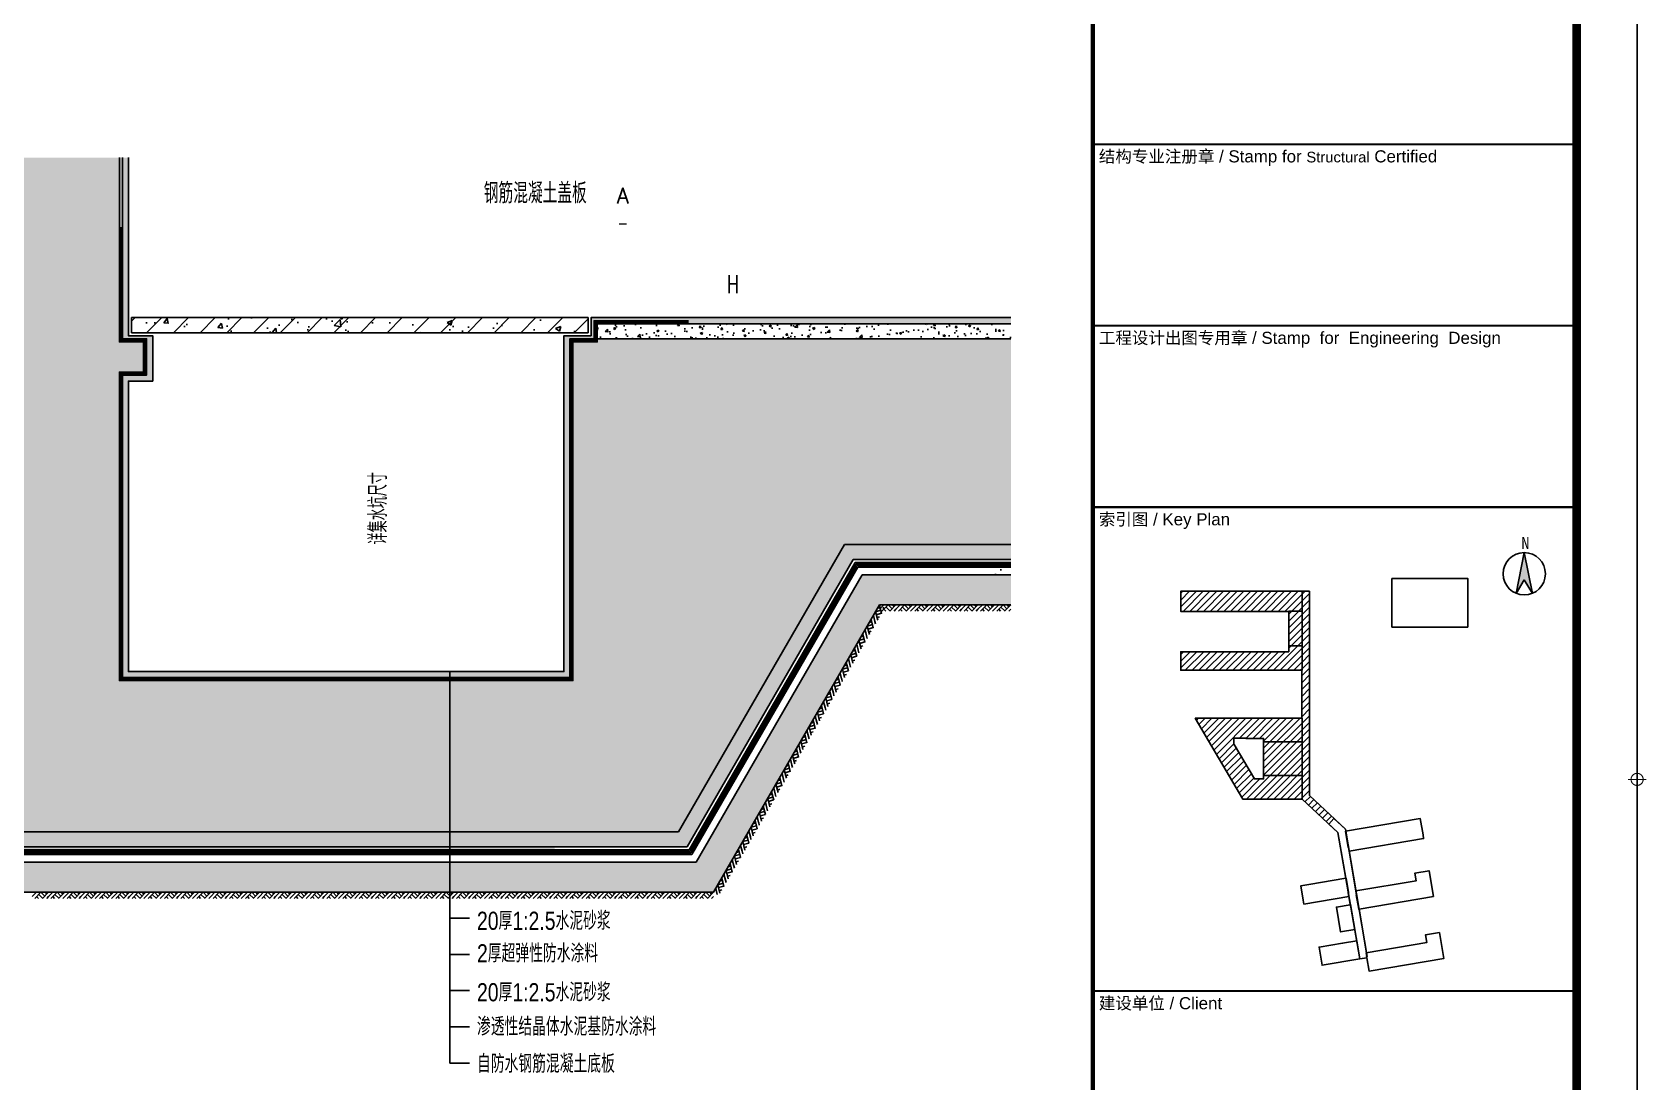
# Model space of a CAD drawing. Extents: x 447078 to 1776277, y 243534 to 519428.
# Drawn here: x 530508 to 535847, y 292862 to 296332 of the extents above; entities that cross this region are included whole.
import ezdxf
from ezdxf.enums import TextEntityAlignment as Align

# ---------------------------------------------------------------- set-up
doc = ezdxf.new("R2010")
doc.units = 0
doc.header["$LTSCALE"] = 1000
doc.header["$MEASUREMENT"] = 0
doc.linetypes.add('DASHED', pattern=[19.05, 12.7, -6.35])
for name, color, linetype in [('A-HATH', 8, 'Continuous'), ('DETL-THIN', 192, 'Continuous'), ('G-0-XREF', 2, 'Continuous'), ('G-ANNO-NOTE', 80, 'Continuous'), ('GNRL-ANNO-DIMS', 3, 'Continuous'), ('WALL', 130, 'Continuous'), ('WALL-HATH', 251, 'Continuous'), ('WALL-SHER', 210, 'Continuous'), ('图框CCDI_B0GA1+0.00$0$G-0-XREF', 2, 'Continuous'), ('图框CCDI_B0GA1+0.00$0$G-ANNO-NOTE', 21, 'Continuous'), ('图框CCDI_B0GA1+0.00$0$G-ANNO-TEXT', 33, 'Continuous'), ('图框CCDI_B0GA1+0.00$0$G-BORD', 3, 'Continuous'), ('图框CCDI_B0GA1+0.00$0$符号', 7, 'Continuous')]:
    doc.layers.add(name, color=color, linetype=linetype)
doc.styles.add('_TCH_DIM', font='SIMPLEX', dxfattribs={"bigfont": 'GBCBIG'})
doc.styles.add('ZJDZ', font='zjdz-s.shx', dxfattribs={"width": 0.7, "bigfont": 'zjdz.shx'})
doc.styles.add('图框CCDI_B0GA1+0.00$0$CCDI_T0G_01', font='')
doc.styles.add('图框CCDI_B0GA1+0.00$0$CCDI_T_G01', font='arial.ttf')
doc.styles.get('图框CCDI_B0GA1+0.00$0$CCDI_T0G_01').set_extended_font_data('Arial')
pattern_1 = [(45, (126371.766, 381644.76), (-44.194174, 44.194174), []), (50, (126371.77, 381644.76), (179.315046, -15.688034), [18.75, -206.25]), (355, (126371.77, 381644.76), (-34.68783, 188.04803), [15, -165]), (100.4514, (126386.71, 381643.45), (144.627345, 172.359886), [15.93505, -175.28553]), (46.1842, (126371.77, 381694.76), (266.81026, -41.37975), [28.125, -309.375]), (96.6356, (126394, 381691.3), (233.66568, 243.52947), [23.90257, -262.92825]), (351.1842, (126371.77, 381694.76), (233.66549, 243.52965), [22.5, -247.5]), (21, (126396.77, 381682.26), (149.226763, -100.654723), [18.75, -206.25]), (326, (126396.77, 381682.26), (60.82883, 181.28751), [15, -165]), (71.4514, (126409.2, 381673.87), (210.05566, 80.632624), [15.93505, -175.28553]), (37.5, (126371.766, 381644.76), (3.039964, 83.223463), [0, -163, 0, -167.5, 0, -165.625]), (7.5, (126371.77, 381644.76), (65.767384, 98.602928), [0, -95.5, 0, -159.25, 0, -63.125]), (327.5, (126316.016, 381644.76), (133.455609, -5.638718), [0, -62.5, 0, -195, 0, -258.75]), (317.5, (126291.02, 381644.76), (145.796542, 25.026246), [0, -81.25, 0, -129.5, 0, -183.75])]
pattern_2 = [(45, (126371.766, 381644.76), (-22.4506403, 22.4506403), [])]

# ---------------------------------------------------------------- blocks, each defined once
blk = doc.blocks.new('图框CCDI_B0GA1+0.00$0$A$C52F44C65')
at = {"layer": '图框CCDI_B0GA1+0.00$0$G-ANNO-NOTE', "color": 8, "elevation": 63}
blk.add_lwpolyline([(-3054, -1178), (-3054, -1981), (-1801, -1981), (-1801, -1222), (-1801, -1222), (-1801, -1222), (-1801, -1222), (-1801, -1178)], close=True, dxfattribs=at)
at = {"layer": '图框CCDI_B0GA1+0.00$0$G-ANNO-NOTE', "color": 8}
for points in [[(-5267, -1389), (-6417, -1389), (-6417, -1389), (-6417, -1389), (-6546, -1389), (-6546, -1659), (-6546, -1722), (-4760, -1722), (-4760, -1719), (-4540, -1719), (-4540, -1389), (-5267, -1389), (-5267, -1389)], [(-4417, -1389), (-4540, -1389), (-4540, -2696), (-4543, -2696), (-4543, -3490), (-4540, -3490), (-4540, -4825), (-3946, -5379), (-3819, -6134), (-3812, -6133), (-3772, -6372), (-3775, -6373), (-3765, -6435), (-3768, -6435), (-3745, -6569), (-3739, -6568), (-3587, -7469), (-3469, -7449), (-3472, -7430), (-3469, -7430), (-3479, -7367), (-3476, -7367), (-3598, -6646), (-3604, -6647), (-3644, -6408), (-3641, -6408), (-3652, -6346), (-3649, -6345), (-3760, -5687), (-3763, -5687), (-3774, -5625), (-3777, -5625), (-3822, -5358), (-3816, -5357), (-3821, -5323), (-4417, -4768)], [(-4760, -2293), (-4540, -2293), (-4540, -1719), (-4760, -1719)], [(-4540, -2293), (-4760, -2293), (-4760, -2390), (-6546, -2390), (-6546, -2453), (-6546, -2696), (-6417, -2696), (-6417, -2696), (-6417, -2696), (-4543, -2696), (-4543, -2696), (-4540, -2696)], [(-4540, -3490), (-6307, -3490), (-5520, -4825), (-4675, -4825), (-4540, -4825), (-4540, -4554), (-4540, -4435), (-5176, -4435), (-5176, -4491), (-5176, -4491), (-5176, -4491), (-5329, -4491), (-5663, -3924), (-5669, -3924), (-5669, -3820), (-5469, -3820), (-5469, -3824), (-5176, -3824), (-5176, -3824), (-5176, -3824), (-5176, -3880), (-4540, -3880), (-4540, -3761), (-4540, -3761)], [(-5176, -3880), (-4939, -3880), (-4939, -3880), (-4540, -3880), (-4540, -4435), (-4939, -4435), (-4939, -4435), (-5176, -4435)], [(-3774, -5625), (-3777, -5625), (-3822, -5358), (-2586, -5149), (-2540, -5417), (-2540, -5417), (-2530, -5479), (-3763, -5687)], [(-3812, -6133), (-3818, -6134), (-3818, -6134), (-4427, -6237), (-4561, -6260), (-4520, -6499), (-4510, -6561), (-3768, -6435), (-3768, -6435), (-3765, -6435), (-3775, -6373), (-3772, -6372)], [(-2368, -6438), (-2440, -6010), (-2673, -6049), (-2652, -6177), (-3649, -6345), (-3649, -6345), (-3652, -6346), (-3641, -6408), (-3644, -6408), (-3604, -6647), (-3598, -6646)], [(-3739, -6568), (-3745, -6569), (-3744, -6572), (-3971, -6610), (-3902, -7022), (-3669, -6983)], [(-3637, -7169), (-3870, -7209), (-3870, -7209), (-4259, -7272), (-4208, -7574), (-3587, -7469)], [(-2268, -7032), (-2501, -7071), (-2479, -7198), (-3479, -7367), (-3469, -7430), (-3472, -7430), (-3469, -7449), (-3469, -7449), (-3469, -7449), (-3431, -7669), (-2195, -7460)]]:
    blk.add_lwpolyline(points, close=True, dxfattribs=at)
blk.add_lwpolyline([(-4098, -5238), (-4012, -5145), (-3821, -5323), (-3466, -7429), (-3472, -7430), (-3469, -7449), (-3587, -7469), (-3946, -5379), (-4098, -5238)], dxfattribs=at)
blk = doc.blocks.new('图框CCDI_B0GA1+0.00$0$MidPoitent')
at = {"const_width": 0.18}
for points in [[(-1.5, 0), (1.5, 0)], [(0, -1.5), (0, 1.5)]]:
    blk.add_lwpolyline(points, dxfattribs=at)
blk.add_lwpolyline([(0, -1, 1), (0, 1, 1), (0, -1, 1)], format="xyb", dxfattribs=at)
blk = doc.blocks.new('图框CCDI_B0GA1+0.00$0$$plan$00002322')
at = {"layer": '图框CCDI_B0GA1+0.00$0$符号'}
blk.add_hatch(color=256, dxfattribs=at).paths.add_polyline_path([(0, 1000), (-382, -924), (0, -280), (382, -924)])
for p, q in [((0, 1000, 0), (-382, -924, 0)), ((0, 1000, 0), (382, -924, 0)), ((0, -280, 0), (-382, -924, 0)), ((382, -924, 0), (0, -280, 0))]:
    blk.add_line(p, q, dxfattribs=at)
blk.add_circle((0, 0, 0), 1000, dxfattribs=at)
blk = doc.blocks.new('图框CCDI_B0GA1+0.00')
at = {"layer": 'A-HATH', "ltscale": 5}
h = blk.add_hatch(dxfattribs=at)
h.set_pattern_fill('ANSI31', color=256, scale=50, style=0)
h.set_pattern_definition([(45, (2793710.37, 149868.35), (-56.1266008, 56.1266008), [])])
h.paths.add_polyline_path([(78560, 32811), (77833, 32811), (77833, 32811), (76683, 32811), (76554, 32811), (76554, 32541), (76554, 32478), (78340, 32478), (78340, 32481), (78560, 32481), (78560, 32481)])
h.paths.add_polyline_path([(78560, 32481), (78340, 32481), (78340, 31907), (78560, 31907)])
h.paths.add_polyline_path([(78340, 31907), (78340, 31810), (76554, 31810), (76554, 31747), (76554, 31504), (76683, 31504), (78557, 31504), (78557, 31504), (78558, 31907)])
h.paths.add_polyline_path([(78560, 30710), (76793, 30710), (77580, 29375), (78425, 29375), (78560, 29375), (78560, 29765), (77924, 29765), (77924, 29709), (77771, 29709), (77437, 30276), (77431, 30276), (77431, 30380), (77631, 30380), (77924, 30376), (77924, 30320), (78560, 30320)])
h.paths.add_polyline_path([(78560, 30320), (78161, 30320), (77924, 30320), (77924, 29765), (78161, 29765), (78560, 29765)], flags=17)
h.paths.add_polyline_path([(78683, 32811), (78683, 29432), (79088, 29055), (79002, 28962), (78560, 29375), (78560, 32811)])
at = {"layer": '图框CCDI_B0GA1+0.00$0$G-BORD'}
blk.add_lwpolyline([(0, 59400), (84100, 59400), (84100, 0), (0, 0)], close=True, dxfattribs=at)
at = {"layer": '图框CCDI_B0GA1+0.00$0$G-BORD', "const_width": 140}
blk.add_lwpolyline([(3300, 58400), (83100, 58400), (83100, 1000), (3300, 1000)], close=True, dxfattribs=at)
at = {"layer": '图框CCDI_B0GA1+0.00$0$G-BORD'}
for points, const_width in [([(75100, 1000), (75100, 58400)], 70), ([(75100, 40200), (83100, 40200)], 35), ([(75100, 37200), (83100, 37200)], 35), ([(75100, 34200), (83100, 34200)], 35), ([(75100, 26200), (83100, 26200)], 35)]:
    blk.add_lwpolyline(points, dxfattribs=dict(at, const_width=const_width))
at = {"layer": '图框CCDI_B0GA1+0.00$0$G-0-XREF', "ltscale": 5}
blk.add_blockref('图框CCDI_B0GA1+0.00$0$A$C52F44C65', (83100, 34200), dxfattribs=at)
at = {"layer": '图框CCDI_B0GA1+0.00$0$G-ANNO-TEXT', "xscale": 0.3499199999999991, "yscale": 0.3499199999999991, "zscale": 0.3499199999999991, "rotation": 5.149586347688501e-11}
blk.add_blockref('图框CCDI_B0GA1+0.00$0$$plan$00002322', (82234, 33099, 0), dxfattribs=at)
at = {"layer": '图框CCDI_B0GA1+0.00$0$G-BORD', "xscale": 100, "yscale": 100, "zscale": 100}
blk.add_blockref('图框CCDI_B0GA1+0.00$0$MidPoitent', (84100, 29700), dxfattribs=at)
blk.add_blockref('图框CCDI_B0GA1+0.00$0$MidPoitent', (84100, 29700), dxfattribs=at)
at = {"layer": '图框CCDI_B0GA1+0.00$0$G-ANNO-TEXT', "char_height": 200}
for s, insert, width, attachment_point, style in [('{\\fSimSun|b0|i0|c134|p54;结构专业注册章} / Stamp for {\\H0.875x;Structural} Certified', (75200, 40100), 7900, 1, '图框CCDI_B0GA1+0.00$0$CCDI_T_G01'), ('{\\fSimSun|b0|i0|c134|p54;工程设计出图专用章} / Stamp  for  Engineering  Design', (75200, 37100), 7900, 1, '图框CCDI_B0GA1+0.00$0$CCDI_T_G01'), ('{\\fSimSun|b0|i0|c134|p54;索引图} / Key Plan', (75200, 34100), 7900, 1, '图框CCDI_B0GA1+0.00$0$CCDI_T_G01'), ('\\pxl0.8335;{\\fSimHei|b0|i0|c134|p2;N}', (82018, 33508), 753.13, 7, '图框CCDI_B0GA1+0.00$0$CCDI_T0G_01'), ('{\\fSimSun|b0|i0|c134|p54;建设单位} / Client', (75200, 26100), 7900, 1, '图框CCDI_B0GA1+0.00$0$CCDI_T_G01')]:
    blk.add_mtext(s, dxfattribs=dict(at, insert=insert, width=width, attachment_point=attachment_point, style=style))
blk = doc.blocks.new('$LinePat$素土夯实')
at = {"color": 0}
for p, q in [((0, -210), (210, 0)), ((120, -300), (420, 0)), ((420, 0), (608, -188)), ((495, -300), (795, 0)), ((615, 0), (705, -90)), ((210, -210), (300, -300)), ((315, -105), (502, -293)), ((705, -300), (795, -210))]:
    blk.add_line(p, q, dxfattribs=at)

msp = doc.modelspace()

# ---------------------------------------------------------------- hatches: boundary and pattern name
at = {"layer": 'WALL-HATH'}
h = msp.add_hatch(dxfattribs=at)
h.set_pattern_fill('钢筋混凝土', color=256, scale=25, style=0)
h.set_pattern_definition(pattern_1)
h.paths.add_polyline_path([(530795.7, 295917.7), (530395.7, 295917.7), (530395.7, 294188.3), (529824.5, 294188.3), (529795.7, 294159.5), (529795.7, 293688.3), (532645, 293688.3), (533194, 294638.3), (533743.7, 294638.3), (533743.7, 295318.3), (532295.7, 295318.3), (532295.7, 294188.3), (530795.7, 294188.3), (530795.7, 295208.3), (530875.7, 295208.3), (530875.7, 295308.3), (530795.7, 295308.3)])
h = msp.add_hatch(dxfattribs=at)
h.set_pattern_fill('AR-SAND', color=256, scale=10, style=0)
h.set_pattern_definition([(37.5, (129547.813, 379175.5), (-0.80001565, 24.4706619), [0, -19.304, 0, -21.59, 0, -20.6375]), (7.5, (129547.813, 379175.5), (22.4761642, 35.841255), [0, -10.414, 0, -17.399, 0, -6.6675]), (327.5, (129532.192, 379175.5), (39.5496185, 0.0718592), [0, -6.35, 0, -22.86, 0, -29.845]), (317.5, (129532.192, 379175.5), (38.1778226, 11.1464662), [0, -3.175, 0, -14.986, 0, -17.145])])
h.paths.add_polyline_path([(530825.7, 295917.7), (530795.7, 295917.7), (530795.7, 295308.3), (530875.7, 295308.3), (530875.7, 295208.3), (530795.7, 295208.3), (530795.7, 294188.3), (532295.7, 294188.3), (532295.7, 295308.3), (532375.7, 295308.3), (532375.7, 295368.3), (533743.7, 295368.3), (533743.7, 295388.3), (532355.7, 295388.3), (532355.7, 295328.3), (532265.7, 295328.3), (532265.7, 294218.3), (530825.7, 294218.3), (530825.7, 295178.3), (530905.7, 295178.3), (530905.7, 295328.3), (530825.7, 295328.3)])
h = msp.add_hatch(dxfattribs=at)
h.set_pattern_fill('AR-SAND', color=256, scale=20, style=0)
h.set_pattern_definition([(37.5, (138511.45, 379042.08), (-1.6000313, 48.9413237), [0, -38.608, 0, -43.18, 0, -41.275]), (7.5, (138511.45, 379042.08), (44.952328, 71.68251), [0, -20.828, 0, -34.798, 0, -13.335]), (327.5, (138480.21, 379042.08), (79.099237, 0.1437185), [0, -12.7, 0, -45.72, 0, -59.69]), (317.5, (138480.21, 379042.08), (76.355645, 22.292932), [0, -6.35, 0, -29.972, 0, -34.29])])
h.paths.add_polyline_path([(530365.7, 295369.7), (530345.7, 295369.7), (530345.7, 294328.3), (530355.7, 294328.3), (530355.7, 294441.2), (530365.7, 294459.6)], flags=17)
h.paths.add_polyline_path([(530395.7, 295369.7), (530380.7, 295369.7), (530380.7, 294455.8), (530370.7, 294437.4), (530370.7, 294250), (530326.2, 294212.9), (529835, 294212.9), (529770.2, 294148.1), (529770.2, 293861.1), (529770.2, 293838.3), (529770.2, 293628.3, 0.414214), (529780.2, 293618.3), (530033.1, 293618.3), (530050.2, 293628.3), (532235, 293628.3), (532235, 293638.3), (529795.7, 293638.3), (529795.7, 293688.3), (529795.7, 294138.3), (529845.7, 294188.3), (530335.7, 294188.3), (530395.7, 294238.3)])
h.paths.add_polyline_path([(530380.7, 294438.3), (530380.7, 294245.3), (530330.3, 294203.3), (529839.5, 294203.3), (529780.2, 294144), (529780.2, 293638.3, 0.414214), (529790.2, 293628.3), (530033.1, 293628.3), (530033.1, 293623.3), (529785.2, 293623.3, -0.414214), (529775.2, 293633.3), (529775.2, 294146.1), (529837.5, 294208.3), (530328.5, 294208.3), (530375.7, 294247.6), (530375.7, 294438.3)], flags=16)
h = msp.add_hatch(dxfattribs=at)
h.set_pattern_fill('钢筋混凝土', color=256, scale=25, style=0)
h.set_pattern_definition(pattern_1)
h.paths.add_polyline_path([(530835.7, 295388.3), (530835.7, 295338.3), (532345.7, 295338.3), (532345.7, 295388.3)])
h = msp.add_hatch(dxfattribs=at)
h.set_pattern_fill('混凝土', color=256, scale=10, style=0)
h.set_pattern_definition([(50, (129547.813, 379175.5), (71.726018, -6.2752135), [7.5, -82.5]), (355, (129547.81, 379175.5), (-13.875133, 75.219213), [6, -66]), (100.4514, (129553.79, 379174.98), (57.850938, 68.943954), [6.374019, -70.114211]), (46.1842, (129547.81, 379195.5), (106.724105, -16.551901), [11.25, -123.75]), (96.6356, (129556.71, 379194.12), (93.46627, 97.411787), [9.56103, -105.1713]), (351.1842, (129547.81, 379195.5), (93.466195, 97.41186), [9, -99]), (21, (129557.813, 379190.5), (59.690705, -40.261889), [7.5, -82.5]), (326, (129557.81, 379190.5), (24.331533, 72.515005), [6, -66]), (71.4514, (129562.79, 379187.145), (84.022263, 32.25305), [6.374019, -70.114211]), (37.5, (129547.813, 379175.5), (1.2159855, 33.2893854), [0, -65.2, 0, -67, 0, -66.25]), (7.5, (129547.813, 379175.5), (26.3069537, 39.4411712), [0, -38.2, 0, -63.7, 0, -25.25]), (327.5, (129525.513, 379175.5), (53.3822436, -2.2554872), [0, -25, 0, -78, 0, -103.5]), (317.5, (129515.513, 379175.5), (58.318617, 10.010498), [0, -32.5, 0, -51.8, 0, -73.5])])
h.paths.add_polyline_path([(532375.7, 295318.3), (533743.7, 295318.3), (533743.7, 295368.3), (532375.7, 295368.3)])
h = msp.add_hatch(dxfattribs=at)
h.set_pattern_fill('混凝土', color=256, scale=10, style=0)
h.set_pattern_definition([(50, (136862.64, 382076.61), (71.726018, -6.2752135), [7.5, -82.5]), (355, (136862.64, 382076.61), (-13.875133, 75.219213), [6, -66]), (100.4514, (136868.614, 382076.09), (57.850938, 68.943954), [6.374019, -70.114211]), (46.1842, (136862.64, 382096.61), (106.724105, -16.551901), [11.25, -123.75]), (96.6356, (136871.53, 382095.23), (93.46627, 97.411787), [9.56103, -105.1713]), (351.1842, (136862.64, 382096.61), (93.466195, 97.41186), [9, -99]), (21, (136872.64, 382091.61), (59.690705, -40.261889), [7.5, -82.5]), (326, (136872.64, 382091.61), (24.331533, 72.515005), [6, -66]), (71.4514, (136877.61, 382088.255), (84.022263, 32.25305), [6.374019, -70.114211]), (37.5, (136862.637, 382076.61), (1.2159855, 33.2893854), [0, -65.2, 0, -67, 0, -66.25]), (7.5, (136862.637, 382076.61), (26.3069537, 39.4411712), [0, -38.2, 0, -63.7, 0, -25.25]), (327.5, (136840.337, 382076.61), (53.3822436, -2.2554872), [0, -25, 0, -78, 0, -103.5]), (317.5, (136830.337, 382076.61), (58.318617, 10.010498), [0, -32.5, 0, -51.8, 0, -73.5])])
h.paths.add_polyline_path([(533222.8, 294588.3), (533743.7, 294588.3), (533743.7, 294638.3), (533194, 294638.3), (532645, 293688.3), (529795.7, 293688.3), (529780.2, 293688.3), (529780.2, 293638.3), (532673.8, 293638.3)])
h = msp.add_hatch(dxfattribs=at)
h.set_pattern_fill('ANSI31', color=256, scale=20, style=0)
h.set_pattern_definition(pattern_2)
h.paths.add_polyline_path([(533743.7, 294578.3), (533228.6, 294578.3), (532679.6, 293628.3), (530050.2, 293628.3), (530033.1, 293618.3), (529924.9, 293618.3), (529924.9, 293613.3), (530034.5, 293613.3), (530051.6, 293623.3), (532682.5, 293623.3), (533231.5, 294573.3), (533743.7, 294573.3)])
h = msp.add_hatch(dxfattribs=at)
h.set_pattern_fill('ANSI31', color=256, scale=20, style=0)
h.set_pattern_definition(pattern_2)
h.paths.add_polyline_path([(533237.3, 294563.3), (533743.7, 294563.3), (533743.7, 294568.3), (533234.4, 294568.3), (532685.4, 293618.3), (530053, 293618.3), (530035.8, 293608.3), (529924.9, 293608.3), (529924.9, 293603.3), (530037.2, 293603.3), (530054.3, 293613.3), (532688.2, 293613.3)])
h = msp.add_hatch(dxfattribs=at)
h.set_pattern_fill('AR-SAND', color=256, scale=20, style=0)
h.set_pattern_definition([(37.5, (140833.145, 379992.08), (-1.6000313, 48.9413237), [0, -38.608, 0, -43.18, 0, -41.275]), (7.5, (140833.145, 379992.08), (44.952328, 71.68251), [0, -20.828, 0, -34.798, 0, -13.335]), (327.5, (140801.903, 379992.08), (79.099237, 0.1437185), [0, -12.7, 0, -45.72, 0, -59.69]), (317.5, (140801.903, 379992.08), (76.355645, 22.292932), [0, -6.35, 0, -29.972, 0, -34.29])])
h.paths.add_polyline_path([(533743.7, 294538.3), (533743.7, 294563.3), (533668.3, 294563.3), (533668.3, 294538.3)])
h = msp.add_hatch(dxfattribs=at)
h.set_pattern_fill('混凝土', color=256, scale=10, style=0)
h.set_pattern_definition([(50, (126371.766, 381644.76), (71.726018, -6.2752135), [7.5, -82.5]), (355, (126371.77, 381644.76), (-13.875133, 75.219213), [6, -66]), (100.4514, (126377.744, 381644.24), (57.850938, 68.943954), [6.374019, -70.114211]), (46.1842, (126371.77, 381664.76), (106.724105, -16.551901), [11.25, -123.75]), (96.6356, (126380.66, 381663.38), (93.46627, 97.411787), [9.56103, -105.1713]), (351.1842, (126371.77, 381664.76), (93.466195, 97.41186), [9, -99]), (21, (126381.766, 381659.76), (59.690705, -40.261889), [7.5, -82.5]), (326, (126381.77, 381659.76), (24.331533, 72.515005), [6, -66]), (71.4514, (126386.74, 381656.406), (84.022263, 32.25305), [6.374019, -70.114211]), (37.5, (126371.766, 381644.76), (1.2159855, 33.2893854), [0, -65.2, 0, -67, 0, -66.25]), (7.5, (126371.766, 381644.76), (26.3069537, 39.4411712), [0, -38.2, 0, -63.7, 0, -25.25]), (327.5, (126349.466, 381644.76), (53.3822436, -2.2554872), [0, -25, 0, -78, 0, -103.5]), (317.5, (126339.466, 381644.76), (58.318617, 10.010498), [0, -32.5, 0, -51.8, 0, -73.5])])
h.paths.add_polyline_path([(532760.4, 293488.3), (533309.4, 294438.3), (533743.7, 294438.3), (533743.7, 294538.3), (533251.7, 294538.3), (532702.7, 293588.3), (529595.7, 293588.3), (529595.7, 293488.3)])

# ---------------------------------------------------------------- linework, layer by layer
at = {"layer": 'DETL-THIN'}
for p, q in [((530835.7, 295388.3), (530835.7, 295338.3)), ((532345.7, 295388.3), (530835.7, 295388.3)), ((532345.7, 295388.3), (532345.7, 295338.3)), ((532345.7, 295338.3), (530835.7, 295338.3)), ((532679.6, 293628.3), (533228.6, 294578.3)), ((532682.5, 293623.3), (533231.5, 294573.3)), ((532685.4, 293618.3), (533234.4, 294568.3)), ((533237.3, 294563.3), (532688.2, 293613.3)), ((533228.6, 294578.3), (533743.7, 294578.3)), ((533231.5, 294573.3), (533743.7, 294573.3)), ((533234.4, 294568.3), (533743.7, 294568.3)), ((533743.7, 294563.3), (533237.3, 294563.3)), ((530050.2, 293628.3), (532679.6, 293628.3)), ((530051.6, 293623.3), (532682.5, 293623.3)), ((530053, 293618.3), (532685.4, 293618.3)), ((532688.2, 293613.3), (530054.3, 293613.3))]:
    msp.add_line(p, q, dxfattribs=at)
at = {"layer": 'DETL-THIN', "ltscale": 0.2}
for points in [[(532678.1, 295368.3), (532375.7, 295368.3), (532375.7, 295308.3), (532295.7, 295308.3), (532295.7, 294188.3), (530795.7, 294188.3), (530795.7, 295208.3), (530875.7, 295208.3), (530875.7, 295308.3), (530795.7, 295308.3), (530795.7, 295917.7)], [(532678.1, 295378.3), (532365.7, 295378.3), (532365.7, 295318.3), (532285.7, 295318.3), (532285.7, 294198.3), (530805.7, 294198.3), (530805.7, 295198.3), (530885.7, 295198.3), (530885.7, 295318.3), (530805.7, 295318.3), (530805.7, 295917.7)], [(533743.7, 295388.3), (532355.7, 295388.3), (532355.7, 295328.3), (532265.7, 295328.3), (532265.7, 294218.3), (530825.7, 294218.3), (530825.7, 295178.3), (530905.7, 295178.3), (530905.7, 295328.3), (530825.7, 295328.3), (530825.7, 295917.7)]]:
    msp.add_lwpolyline(points, dxfattribs=at)
at = {"layer": 'DETL-THIN', "linetype": 'DASHED', "ltscale": 0.2, "const_width": 10}
msp.add_lwpolyline([(532678.1, 295373.3), (532370.7, 295373.3), (532370.7, 295313.3), (532290.7, 295313.3), (532290.7, 294193.3), (530800.7, 294193.3), (530800.7, 295203.3), (530880.7, 295203.3), (530880.7, 295313.3), (530800.7, 295313.3), (530800.7, 295688.3)], dxfattribs=at)
at = {"layer": 'GNRL-ANNO-DIMS'}
for p, q in [((531888.6, 292923.1), (531888.6, 294218.3)), ((531888.6, 293403.1), (531953.2, 293403.1)), ((531888.6, 293283.1), (531953.2, 293283.1)), ((531888.6, 293163.1), (531953.2, 293163.1)), ((531888.6, 293043.1), (531953.2, 293043.1)), ((531888.6, 292923.1), (531953.2, 292923.1))]:
    msp.add_line(p, q, dxfattribs=at)
at = {"layer": 'WALL'}
for p, q in [((532673.8, 293638.3), (533222.8, 294588.3)), ((533222.8, 294588.3), (533743.7, 294588.3)), ((533251.7, 294538.3), (532702.7, 293588.3)), ((533743.7, 294538.3), (533251.7, 294538.3)), ((532760.4, 293488.3), (533309.4, 294438.3)), ((533309.4, 294438.3), (533743.7, 294438.3)), ((529780.2, 293638.3), (532673.8, 293638.3)), ((532702.7, 293588.3), (529595.7, 293588.3)), ((529595.7, 293488.3), (532760.4, 293488.3))]:
    msp.add_line(p, q, dxfattribs=at)
at = {"layer": 'WALL-SHER'}
for p, q in [((530795.7, 295917.7), (530795.7, 295308.3)), ((532375.7, 295368.3), (533743.7, 295368.3)), ((532375.7, 295368.3), (532375.7, 295318.3)), ((530795.7, 295308.3), (530875.7, 295308.3)), ((530875.7, 295308.3), (530875.7, 295208.3)), ((532295.7, 295088.3), (532295.7, 295318.3)), ((532295.7, 295318.3), (533743.7, 295318.3)), ((530795.7, 295208.3), (530875.7, 295208.3)), ((530795.7, 295208.3), (530795.7, 294188.3)), ((532295.7, 295088.3), (532295.7, 294188.3)), ((533194, 294638.3), (532645, 293688.3)), ((533194, 294638.3), (533743.7, 294638.3)), ((530795.7, 294188.3), (532295.7, 294188.3)), ((529795.7, 293688.3), (532645, 293688.3))]:
    msp.add_line(p, q, dxfattribs=at)

# ---------------------------------------------------------------- block references
at = {"layer": 'G-0-XREF', "xscale": 0.2, "yscale": 0.2, "zscale": 0.2}
msp.add_blockref('图框CCDI_B0GA1+0.00', (518994.8, 287921.6), dxfattribs=at)
at = {"layer": 'WALL-HATH', "xscale": 0.06900813300498854, "yscale": 0.06666666666660603, "zscale": 0.06666666666666667, "rotation": 59.97614883521675}
for p in [(533281.9, 294390.8), (533227, 294295.8), (533254.5, 294343.3), (533199.6, 294248.3), (533172.1, 294200.8), (533144.7, 294153.3), (533117.2, 294105.8), (533089.8, 294058.3), (533062.3, 294010.8), (533034.9, 293963.3), (532980, 293868.3), (533007.4, 293915.8), (532952.5, 293820.8), (532925.1, 293773.3), (532897.6, 293725.8), (532870.2, 293678.3), (532842.7, 293630.8), (532815.3, 293583.3), (532787.8, 293535.8), (532760.4, 293488.3)]:
    msp.add_blockref('$LinePat$素土夯实', p, dxfattribs=at)
at = {"layer": 'WALL-HATH', "yscale": 0.06666666666660603, "zscale": 0.06666666666666667}
for p, xscale in [((533309.4, 294438.3), 0.06828130599205906), ((533363.7, 294438.3), 0.06828130599205906), ((533418, 294438.3), 0.06828130599205906), ((533472.2, 294438.3), 0.06828130599205906), ((533526.5, 294438.3), 0.06828130599205906), ((533580.8, 294438.3), 0.06828130599205906), ((533635.1, 294438.3), 0.06828130599205906), ((533689.4, 294438.3), 0.06828130599205906), ((530507.6, 293488.3), 0.06746905817726656), ((530561.2, 293488.3), 0.06746905817726656), ((530614.9, 293488.3), 0.06746905817726656), ((530668.5, 293488.3), 0.06746905817726656), ((530722.1, 293488.3), 0.06746905817726656), ((530775.8, 293488.3), 0.06746905817726656), ((530829.4, 293488.3), 0.06746905817726656), ((530883.1, 293488.3), 0.06746905817726656), ((530936.7, 293488.3), 0.06746905817726656), ((530990.3, 293488.3), 0.06746905817726656), ((531044, 293488.3), 0.06746905817726656), ((531097.6, 293488.3), 0.06746905817726656), ((531151.2, 293488.3), 0.06746905817726656), ((531204.9, 293488.3), 0.06746905817726656), ((531258.5, 293488.3), 0.06746905817726656), ((531312.2, 293488.3), 0.06746905817726656), ((531365.8, 293488.3), 0.06746905817726656), ((531419.4, 293488.3), 0.06746905817726656), ((531473.1, 293488.3), 0.06746905817726656), ((531526.7, 293488.3), 0.06746905817726656), ((531580.3, 293488.3), 0.06746905817726656), ((531634, 293488.3), 0.06746905817726656), ((531687.6, 293488.3), 0.06746905817726656), ((531741.3, 293488.3), 0.06746905817726656), ((531794.9, 293488.3), 0.06746905817726656), ((531848.5, 293488.3), 0.06746905817726656), ((531902.2, 293488.3), 0.06746905817726656), ((531955.8, 293488.3), 0.06746905817726656), ((532009.5, 293488.3), 0.06746905817726656), ((532063.1, 293488.3), 0.06746905817726656), ((532116.7, 293488.3), 0.06746905817726656), ((532170.4, 293488.3), 0.06746905817726656), ((532224, 293488.3), 0.06746905817726656), ((532277.6, 293488.3), 0.06746905817726656), ((532331.3, 293488.3), 0.06746905817726656), ((532384.9, 293488.3), 0.06746905817726656), ((532438.6, 293488.3), 0.06746905817726656), ((532492.2, 293488.3), 0.06746905817726656), ((532545.8, 293488.3), 0.06746905817726656), ((532599.5, 293488.3), 0.06746905817726656), ((532653.1, 293488.3), 0.06746905817726656), ((532706.7, 293488.3), 0.06746905817726656)]:
    msp.add_blockref('$LinePat$素土夯实', p, dxfattribs=dict(at, xscale=xscale))

# ---------------------------------------------------------------- texts
at = {"color": 0, "style": 'ZJDZ', "width": 0.7}
msp.add_text('详集水坑尺寸', height=60, rotation=90, dxfattribs=at).set_placement((531680.8, 294638.3))
at = {"color": 0, "style": 'ZJDZ', "width": 0.8}
for s, p in [('20厚1:2.5水泥砂浆', (531978.2, 293394.1)), ('2厚超弹性防水涂料', (531978.2, 293286.6)), ('20厚1:2.5水泥砂浆', (531978.2, 293157.8)), ('渗透性结晶体水泥基防水涂料', (531978.2, 293044.3)), ('自防水钢筋混凝土底板', (531978.2, 292921.3))]:
    msp.add_text(s, height=60, dxfattribs=at).set_placement(p, align=Align.MIDDLE_LEFT)
at = {"layer": 'G-ANNO-NOTE', "style": '_TCH_DIM'}
msp.add_text('钢筋混凝土盖板', height=67.52, dxfattribs=at).set_placement((532000.8, 295766.2))
msp.add_text('A', height=51.5, dxfattribs=at).set_placement((532441, 295765.8), (532480.3, 295765.8), align=Align.FIT)
at = {"layer": 'G-ANNO-NOTE', "style": '_TCH_DIM', "width": 0.777778}
msp.add_text('-', height=52.2, dxfattribs=at).set_placement((532443.2, 295676.5), (532478, 295676.5), align=Align.FIT)
at = {"layer": 'G-ANNO-NOTE', "style": '_TCH_DIM', "width": 0.705882}
msp.add_text('H', height=59.5, dxfattribs=at).set_placement((532805.2, 295469.3))

doc.saveas('drawing.dxf')
